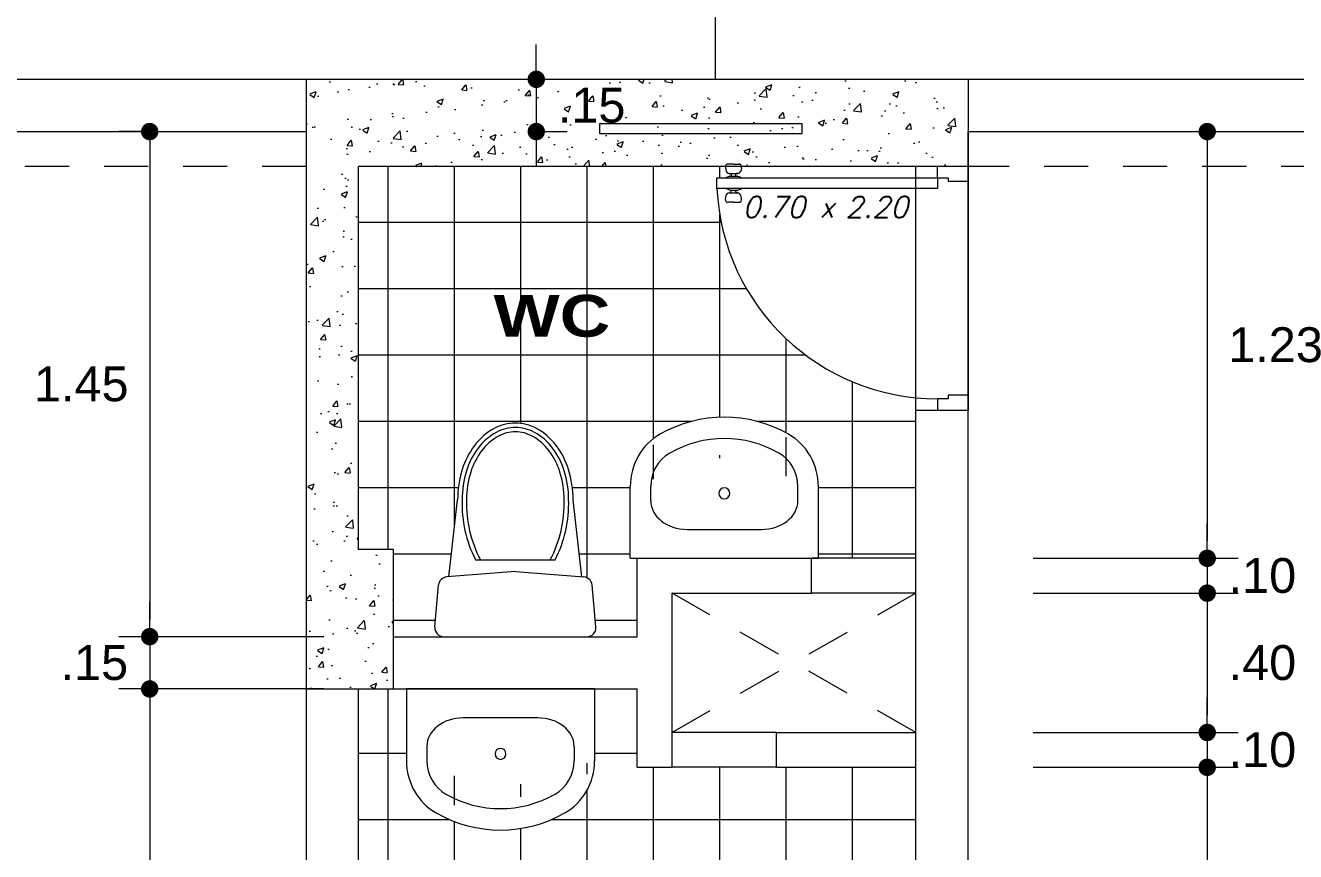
# Model space of a CAD drawing. Header units: millimetres. Extents: x 2178 to 2304, y 1220 to 1359.
# Drawn here: x 2216.471 to 2220.118, y 1239.282 to 1241.653 of the extents above; entities that cross this region are included whole.
import ezdxf
from ezdxf.enums import TextEntityAlignment as Align

# ---------------------------------------------------------------- set-up
doc = ezdxf.new("R2010")
doc.units = ezdxf.units.MM
doc.linetypes.add('CENTER', pattern=[50.800000000000004, 31.75, -6.35, 6.35, -6.35])
doc.linetypes.add('HIDDEN', pattern=[9.524999999999999, 6.35, -3.175])
doc.layers.get('0').update_dxf_attribs({"lineweight": 0})
for name, color, linetype, lineweight in [('carpinteria', 12, 'Continuous', 5), ('Ejes22', 50, 'CENTER', 9), ('linha vista piso', 30, 'Continuous', 5), ('Mobiliario', 52, 'Continuous', 5), ('PLUMA 1', 46, 'Continuous', 13), ('PLUMA 7', 10, 'Continuous', 0), ('PLUMA4', 160, 'Continuous', 40), ('PROY', 13, 'HIDDEN', 13), ('TEXTO', 5, 'Continuous', 18), ('TEXTOS', 42, 'Continuous', 13)]:
    doc.layers.add(name, color=color, linetype=linetype, lineweight=lineweight)
doc.layers.add('pisos....', color=7, linetype='Continuous', lineweight=5, true_color=0x7c7f7e)
doc.styles.add('ARIAL', font='arial.ttf')
doc.styles.add('ARIAL-N', font='arialbd.ttf')
doc.styles.add('SIMPLEX', font='simplex.shx', dxfattribs={"width": 1.2, "oblique": 15})
doc.dimstyles.new('RPM 50', dxfattribs={"dimtxt": 0.1, "dimasz": 0.05, "dimexe": 0.08849999999999973, "dimexo": 0.1535, "dimgap": 0.07099999999999997, "dimtad": 2, "dimtih": 1, "dimtoh": 1, "dimzin": 4, "dimdsep": 46, "dimtxsty": 'ARIAL', "dimblk": 'DOT', "dimcen": 0.4, "dimdle": 0.25, "dimclrd": 8, "dimclre": 8, "dimclrt": 9, "dimadec": 0, "dimazin": 0, "dimtfac": 1, "dimtix": 1, "dimtmove": 0, "dimatfit": 3, "dimldrblk": 'DOT', "dimfxl": 0.5, "dimfxlon": 1, "dimlwd": 0, "dimlwe": 0, "dimarcsym": 0})
pattern_1 = [(0, (1020.219781144359, -525.2275111259783), (0, 0.1905), []), (90, (1020.219781144359, -525.2275111259783), (-0.1905, 1.166437552015814e-17), [])]

# ---------------------------------------------------------------- blocks, each defined once
blk = doc.blocks.new('LAVATORIO')
at = {"layer": 'PLUMA 1', "linetype": 'Continuous', "lineweight": 20}
for p, q in [((-0.2999934783219942, 0.2071363636785648), (-0.2999934783219942, -0.02195454545901754)), ((-0.2999934783219942, 0.2071363636785648), (0.2999934783219942, 0.2071363636785648)), ((0.2999934783219942, 0.2071363636785648), (0.2999934783219942, -0.02195454545901754)), ((-0.1188260869807323, 0.1148181818415779), (0.1188260869807323, 0.1148181818415779)), ((-0.234782608743501, 0.02386363636850319), (-0.234782608743501, -0.02195454545901754)), ((0.234782608743501, 0.02386363636850319), (0.234782608743501, -0.02195454545901754))]:
    blk.add_line(p, q, dxfattribs=at)
blk.add_circle((0, 0), 0.01750000000356522, dxfattribs=at)
at = {"layer": 'PLUMA 1', "linetype": 'Continuous', "lineweight": 20, "extrusion": (0, 0, -1)}
for centre, major_axis, ratio, start_param, end_param in [((-0.1188260869807323, 0.02386363636850319), (0.1159565217627687, 2.11200665065676e-14), 0.7846746081733931, 3.141592653590338, 4.712388980384833), ((0.1188260869807323, 0.02386363636850319), (-0.1159565217627687, 9.952126509930016e-14), 0.7846746081733929, 1.570796326794223, 3.1415926535887), ((-0.1188521754517069, -0.02195454545901754), (2.795176774598603e-13, 0.1893818215381344), 0.9565217391304283, 3.638567482427635, 4.712388980383277), ((-0.1188521754517069, -0.02195454545901754), (-1.25662522260505e-12, 0.1212000033427651), 0.9565217391302343, 3.638567482442401, 4.712388980394607), ((0.1188521754517069, -0.02195454545901754), (1.256475748923904e-12, 0.1212000033427651), 0.9565217391302343, 1.57079632678498, 2.644617824737187), ((0.1188521754517069, -0.02195454545901754), (-2.791350386132135e-13, 0.1893818215381344), 0.9565217391304283, 1.570796326796306, 2.64461782475195), ((0, 0.2071363636785648), (-2.207522384136759e-16, 0.3818181859691521), 0.9565217391303741, 2.64461781258921, 3.638567494590378), ((0, 0.2071363636785648), (1.873049312265182e-16, 0.4500000041648561), 0.9565217391303545, 2.644617814432515, 3.638567492747071)]:
    blk.add_ellipse(centre, major_axis=major_axis, ratio=ratio, start_param=start_param, end_param=end_param, dxfattribs=at)
blk = doc.blocks.new('A$C17BD6781')
at = {"layer": 'Mobiliario', "linetype": 'Continuous'}
for p, q in [((0.0470258381902795, 0.2024778968581415), (0.07702583819028064, 0.4624778968581325)), ((0.4970258381902681, 0.2024778968581415), (0.467025838190267, 0.4624778968581325)), ((0.1371245447934086, 0.2600000207519599), (0.406927131587139, 0.2600000207519599)), ((0.2720258381902738, 0.2200000207519395), (0.04046188830088226, 0.2019667219995256)), ((0.2720258381902738, 0.2200000207519395), (0.5035897880796654, 0.2019667219995256)), ((2.658856601556181e-08, 0.03271609313324575), (0.01291432294007677, 0.1747733529997788)), ((0.5440516497919816, 0.03271609313324575), (0.5311373534404709, 0.1747733529997788)), ((0.0298768227825974, 2.075196903206233e-08), (0.5141748535979502, 2.075196903206233e-08))]:
    blk.add_line(p, q, dxfattribs=at)
for points in [[(0.467025838190267, 0.4624778968581325, 0.07568148098942781), (0.4514763274974598, 0.564619449634364, 0.08594715031423093), (0.409911660521658, 0.6457161817953931, 0.1060218382171382), (0.3436150782673906, 0.7032144903049868, 0.1264657149685374), (0.2720258381902738, 0.7216159645624032, 0.1264657149685252), (0.2004365981131571, 0.7032144903049868, 0.1060218382171112), (0.1341400158588897, 0.6457161817953931, 0.08594715031425326), (0.09257534888308783, 0.564619449634364, 0.07568148098944026), (0.07702583819028064, 0.4624778968581325, 0.07568148098943636)], [(0.4520258381902806, 0.4624778968581325, 0.0756814809893859), (0.4371558434836231, 0.5601558482174767, 0.08594715031428633), (0.3979260275471859, 0.6366970575473658, 0.1060218382171535), (0.3363817185640983, 0.6900737708649274, 0.1264657149685132), (0.2720258381902738, 0.7066159645624168, 0.1264657149686313), (0.2076699578163925, 0.6900737708648705, 0.1060218382170392), (0.1461256488333618, 0.6366970575473658, 0.08594715031415015), (0.1068958328969813, 0.5601558482175903, 0.07568148098951734), (0.092025838190267, 0.4624778968581325, 0.07568148098951734)], [(0.4370258381902659, 0.4624778968581325, 0.07568148098938046), (0.422835359469758, 0.5556922468005894, 0.08594715031429338), (0.3859403945727138, 0.6276779332993385, 0.1060218382171472), (0.3291483588608344, 0.6769330514248111, 0.1264657149685263), (0.2720258381902738, 0.6916159645624305, 0.1264657149686292), (0.2149033175196564, 0.6769330514248111, 0.1060218382170225), (0.1581112818078338, 0.6276779332993385, 0.08594715031417827), (0.1212163169108464, 0.5556922468007031, 0.07568148098950629), (0.1070258381902818, 0.4624778968581325, 0.07568148098950629)]]:
    blk.add_lwpolyline(points, format="xyb", dxfattribs=at)
for centre, radius, start, end in [((0.5137349313203856, 0.4501454030077241), 0.4218893808016409, 178.3249151335759, 206.7885795011672), ((0.5137349313203856, 0.4501454030077241), 0.4068893808016409, 178.3249151335759, 207.8601275501853), ((0.03031674506016202, 0.4501454030077241), 0.4068893808016409, 332.1398724498131, 1.675084866424104), ((0.03031674506016202, 0.4501454030077241), 0.4218893808016409, 333.2114204988328, 1.675084866424104), ((0.04279111913410816, 0.1720572806184748), 0.03, 94.45298473469602, 174.8055710922652), ((0.5012605572464395, 0.1720572806184748), 0.03, 5.194428907734862, 85.54701526530398), ((0.0298768227825974, 0.03000002075194175), 0.03, 174.8055710922652, 270), ((0.5141748535979502, 0.03000002075194175), 0.03, 270, 5.194428907734862)]:
    blk.add_arc(centre, radius, start, end, dxfattribs=at)
blk = doc.blocks.new('puerta de 0.80')
for p, q in [((0, 0.7578726278069325), (0, 0.8078726278070008)), ((0, 0.05787262780700075), (0, 0.8078726278070008)), ((0.1000000000000227, 0.770372627806978), (0.1000000000000227, 0.8078726278070008)), ((0, 0.7578726278069325), (0.06500000000005457, 0.7578726278069325)), ((0.06500000000005457, 0.7578726278069325), (0.06500000000005457, 0.770372627806978)), ((0.06500000000005457, 0.770372627806978), (0.1000000000000227, 0.770372627806978)), ((0.7699992280930701, 0.1257452267906274), (0.753031481821381, 0.1257452267906274)), ((0.7699992280930701, 0.1257452267906274), (0.7869669743646455, 0.1257452267906274)), ((0.743372223558481, 0.1131570363396577), (0.7462233707656196, 0.1025164101029077)), ((0.7820575276252839, 0.09510460055400927), (0.7558826290285197, 0.09510460055400927)), ((0.7558826290285197, 0.09510460055400927), (0.7579409285608563, 0.09510460055400927)), ((0.7820575276252839, 0.08545825626470105), (0.7558826290285197, 0.08545825626470105)), ((0.762940928560738, 0.09010460055401381), (0.762940928560738, 0.08545825626470105)), ((0.7770575276252885, 0.09010460055401381), (0.7770575276252885, 0.08545825626470105)), ((0.7841158271576205, 0.09510460055400927), (0.7820575276252839, 0.09510460055400927)), ((0.7966262326275455, 0.1131570363396577), (0.7937750854204069, 0.1025164101029077)), ((0, 0.007872627806932542), (0, 0.05787262780700075)), ((0, 0.05787262780700075), (0.06500000000005457, 0.05787262780700075)), ((0.06500000000005457, 0.04537262780695528), (0.06500000000005457, 0.05787262780700075)), ((0.1000000000000227, 0.04537262780695528), (0.06500000000005457, 0.04537262780695528)), ((0.1000000000000227, 0.08037262780703713), (0.8250000000000455, 0.08037262780703713)), ((0.1000000000000227, 0.04537262780695528), (0.1000000000000227, 0.08037262780703713)), ((0.8250000000000455, 0.04537262780695528), (0.1000000000000227, 0.04537262780695528)), ((0.1000000000000227, 0.04537262780695528), (0.1000000000000227, 0.007872627806932542)), ((0.8250000000000455, 0.04537262780695528), (0.7720000000000482, 0.04537262780695528)), ((0.8250000000000455, 0.08037262780703713), (0.8250000000000455, 0.04537262780695528)), ((0.743372223558481, 0.01258821927433473), (0.7462233707656196, 0.02322884551108473)), ((0.7699992280930701, 2.882325134123676e-08), (0.753031481821381, 2.882325134123676e-08)), ((0.7820575276252839, 0.04028699934929136), (0.7558826290285197, 0.04028699934929136)), ((0.7820575276252839, 0.03064065505998315), (0.7558826290285197, 0.03064065505998315)), ((0.7558826290285197, 0.03064065505998315), (0.7579409285608563, 0.03064065505998315)), ((0.762940928560738, 0.0356406550599786), (0.762940928560738, 0.04028699934929136)), ((0.7699992280930701, 2.882325134123676e-08), (0.7869669743646455, 2.882325134123676e-08)), ((0.7770575276252885, 0.0356406550599786), (0.7770575276252885, 0.04028699934929136)), ((0.7841158271576205, 0.03064065505998315), (0.7820575276252839, 0.03064065505998315)), ((0.7966262326275455, 0.01258821927433473), (0.7937750854204069, 0.02322884551108473))]:
    blk.add_line(p, q)
at = {"linetype": 'Continuous', "lineweight": 0}
for p, q in [((0.7558826290285197, 0.08545825626470105), (0.7419099796773025, 0.08037262780692345)), ((0.7820575276252839, 0.08545825626470105), (0.796030176976501, 0.08037262780692345)), ((0.7558826290285197, 0.04028699934929136), (0.7419099796773025, 0.04537262780695528)), ((0.7820575276252839, 0.04028699934929136), (0.796030176976501, 0.04537262780695528))]:
    blk.add_line(p, q, dxfattribs=at)
for centre, radius, start, end in [((0.1000000000000227, 0.04537262780695528), 0.725, 2.767078666097358, 90), ((0.753031481821381, 0.1157452267906365), 0.01, 90, 195.0000000000087), ((0.7869669743646455, 0.1157452267906365), 0.01, 344.9999999999912, 90), ((0.7558826290285197, 0.1051046005540002), 0.01, 195.0000000001698, 270), ((0.7579409285607426, 0.09010460055401381), 0.005, 0, 90), ((0.7820575276252839, 0.09010460055401381), 0.005, 90, 180), ((0.7841158271575068, 0.1051046005540002), 0.01, 270, 344.9999999998302), ((0.753031481821381, 0.01000002882324225), 0.01, 164.9999999999913, 270), ((0.7558826290285197, 0.02064065505999224), 0.01, 90, 164.9999999998302), ((0.7579409285607426, 0.0356406550599786), 0.005, 270, 0), ((0.7820575276252839, 0.0356406550599786), 0.005, 180, 270), ((0.7841158271575068, 0.02064065505999224), 0.01, 15.00000000016984, 90), ((0.7869669743646455, 0.01000002882324225), 0.01, 270, 15.00000000000872)]:
    blk.add_arc(centre, radius, start, end)
blk = doc.blocks.new('P')
at = {"style": 'SIMPLEX', "oblique": 15}
blk.add_text('x', height=0.06, dxfattribs=at).set_placement((-0.01697368369676155, 0.0255492955629677))
blk.add_attdef('L', text='', height=0.06, dxfattribs=at).set_placement((-0.057659880294743, 0.02554929556297481), align=Align.RIGHT)
blk.add_attdef('H', (0.05806964743619147, 0.02554929556297481), '', height=0.06, dxfattribs=at)
blk = doc.blocks.new('_DOT')
at = {"color": 0, "linetype": 'ByBlock'}
blk.add_line((-0.5, 0), (-1, 0), dxfattribs=at)
at = {"color": 0, "linetype": 'ByBlock', "const_width": 0.5}
blk.add_lwpolyline([(-0.25, 0, 1), (0.25, 0, 1)], format="xyb", close=True, dxfattribs=at)
blk = doc.blocks.new('*D1383')
at = {"color": 8, "lineweight": 0, "transparency": 16777216}
for p, q in [((2213.501965838747, 1246.648674000262), (2213.501965838747, 1247.237174000262)), ((2217.277998678863, 1246.648674000262), (2217.277998678863, 1247.237174000262)), ((2213.551965838747, 1247.148674000262), (2217.227998678863, 1247.148674000262))]:
    blk.add_line(p, q, dxfattribs=at)
at = {"layer": 'Defpoints', "color": 0, "transparency": 16777216}
for p in [(2217.277998678863, 1247.148674000262), (2213.501965838747, 1245.698674000262), (2217.277998678863, 1241.498674000262)]:
    blk.add_point(p, dxfattribs=at)
at = {"color": 8, "lineweight": 0, "transparency": 16777216, "xscale": 0.05, "yscale": 0.05, "zscale": 0.05, "rotation": 180}
blk.add_blockref('_DOT', (2213.501965838747, 1247.148674000262), dxfattribs=at)
at = {"color": 8, "lineweight": 0, "transparency": 16777216, "xscale": 0.05, "yscale": 0.05, "zscale": 0.05}
blk.add_blockref('_DOT', (2217.277998678863, 1247.148674000262), dxfattribs=at)
at = {"color": 9, "transparency": 16777216, "insert": (2215.389982258805, 1247.270765405446), "char_height": 0.1, "attachment_point": 5, "style": 'ARIAL'}
blk.add_mtext('3.78', dxfattribs=at)
blk = doc.blocks.new('*D1384')
at = {"color": 8, "lineweight": 0, "transparency": 16777216}
for p, q in [((2217.277998678863, 1246.648674000262), (2217.277998678863, 1247.237174000262)), ((2217.427998678863, 1246.648674000262), (2217.427998678863, 1247.237174000262)), ((2217.227998678863, 1247.148674000262), (2217.177998678863, 1247.148674000262)), ((2217.277998678863, 1247.148674000262), (2217.427998678863, 1247.148674000262)), ((2217.477998678863, 1247.148674000262), (2217.527998678863, 1247.148674000262))]:
    blk.add_line(p, q, dxfattribs=at)
at = {"layer": 'Defpoints', "color": 0, "transparency": 16777216}
for p in [(2217.427998678863, 1247.148674000262), (2217.277998678863, 1241.498674000262), (2217.427998678863, 1241.248674000261)]:
    blk.add_point(p, dxfattribs=at)
at = {"color": 8, "lineweight": 0, "transparency": 16777216, "xscale": 0.05, "yscale": 0.05, "zscale": 0.05}
blk.add_blockref('_DOT', (2217.277998678863, 1247.148674000262), dxfattribs=at)
at = {"color": 8, "lineweight": 0, "transparency": 16777216, "xscale": 0.05, "yscale": 0.05, "zscale": 0.05, "rotation": 180}
blk.add_blockref('_DOT', (2217.427998678863, 1247.148674000262), dxfattribs=at)
at = {"color": 9, "transparency": 16777216, "insert": (2217.352998678863, 1247.270731299034), "char_height": 0.1, "attachment_point": 5, "style": 'ARIAL'}
blk.add_mtext('.15', dxfattribs=at)
blk = doc.blocks.new('*D1385')
at = {"color": 8, "lineweight": 0, "transparency": 16777216}
for p, q in [((2217.427998678863, 1246.648674000262), (2217.427998678863, 1247.237174000262)), ((2218.227998678863, 1246.648674000262), (2218.227998678863, 1247.237174000262)), ((2217.477998678863, 1247.148674000262), (2218.177998678863, 1247.148674000262))]:
    blk.add_line(p, q, dxfattribs=at)
at = {"layer": 'Defpoints', "color": 0, "transparency": 16777216}
for p in [(2218.227998678863, 1247.148674000262), (2217.427998678863, 1241.248674000261), (2218.227998678863, 1239.748674000262)]:
    blk.add_point(p, dxfattribs=at)
at = {"color": 8, "lineweight": 0, "transparency": 16777216, "xscale": 0.05, "yscale": 0.05, "zscale": 0.05, "rotation": 180}
blk.add_blockref('_DOT', (2217.427998678863, 1247.148674000262), dxfattribs=at)
at = {"color": 8, "lineweight": 0, "transparency": 16777216, "xscale": 0.05, "yscale": 0.05, "zscale": 0.05}
blk.add_blockref('_DOT', (2218.227998678863, 1247.148674000262), dxfattribs=at)
at = {"color": 9, "transparency": 16777216, "insert": (2217.827998678863, 1247.270731299034), "char_height": 0.1, "attachment_point": 5, "style": 'ARIAL'}
blk.add_mtext('.80', dxfattribs=at)
blk = doc.blocks.new('*D1386')
at = {"color": 8, "lineweight": 0, "transparency": 16777216}
for p, q in [((2218.227998678863, 1246.648674000262), (2218.227998678863, 1247.237174000262)), ((2218.627998678863, 1246.648674000262), (2218.627998678863, 1247.237174000262)), ((2218.277998678863, 1247.148674000262), (2218.577998678863, 1247.148674000262))]:
    blk.add_line(p, q, dxfattribs=at)
at = {"layer": 'Defpoints', "color": 0, "transparency": 16777216}
for p in [(2218.627998678863, 1247.148674000262), (2218.227998678863, 1239.748674000262), (2218.627998678863, 1239.623674000262)]:
    blk.add_point(p, dxfattribs=at)
at = {"color": 8, "lineweight": 0, "transparency": 16777216, "xscale": 0.05, "yscale": 0.05, "zscale": 0.05, "rotation": 180}
blk.add_blockref('_DOT', (2218.227998678863, 1247.148674000262), dxfattribs=at)
at = {"color": 8, "lineweight": 0, "transparency": 16777216, "xscale": 0.05, "yscale": 0.05, "zscale": 0.05}
blk.add_blockref('_DOT', (2218.627998678863, 1247.148674000262), dxfattribs=at)
at = {"color": 9, "transparency": 16777216, "insert": (2218.427998678863, 1247.270731299034), "char_height": 0.1, "attachment_point": 5, "style": 'ARIAL'}
blk.add_mtext('.40', dxfattribs=at)
blk = doc.blocks.new('*D1387')
at = {"color": 8, "lineweight": 0, "transparency": 16777216}
for p, q in [((2218.627998678863, 1246.648674000262), (2218.627998678863, 1247.237174000262)), ((2219.027998678863, 1246.648674000262), (2219.027998678863, 1247.237174000262)), ((2218.677998678863, 1247.148674000262), (2218.977998678863, 1247.148674000262))]:
    blk.add_line(p, q, dxfattribs=at)
at = {"layer": 'Defpoints', "color": 0, "transparency": 16777216}
for p in [(2219.027998678863, 1247.148674000262), (2218.627998678863, 1239.623674000262), (2219.027998678863, 1239.623674000262)]:
    blk.add_point(p, dxfattribs=at)
at = {"color": 8, "lineweight": 0, "transparency": 16777216, "xscale": 0.05, "yscale": 0.05, "zscale": 0.05, "rotation": 180}
blk.add_blockref('_DOT', (2218.627998678863, 1247.148674000262), dxfattribs=at)
at = {"color": 8, "lineweight": 0, "transparency": 16777216, "xscale": 0.05, "yscale": 0.05, "zscale": 0.05}
blk.add_blockref('_DOT', (2219.027998678863, 1247.148674000262), dxfattribs=at)
at = {"color": 9, "transparency": 16777216, "insert": (2218.827998678863, 1247.270731299034), "char_height": 0.1, "attachment_point": 5, "style": 'ARIAL'}
blk.add_mtext('.40', dxfattribs=at)
blk = doc.blocks.new('*D1388')
at = {"color": 8, "lineweight": 0, "transparency": 16777216}
for p, q in [((2219.027998678863, 1246.648674000262), (2219.027998678863, 1247.237174000262)), ((2219.177998678863, 1246.648674000262), (2219.177998678863, 1247.237174000262)), ((2218.977998678863, 1247.148674000262), (2218.927998678863, 1247.148674000262)), ((2219.027998678863, 1247.148674000262), (2219.177998678863, 1247.148674000262)), ((2219.227998678863, 1247.148674000262), (2219.277998678863, 1247.148674000262))]:
    blk.add_line(p, q, dxfattribs=at)
at = {"layer": 'Defpoints', "color": 0, "transparency": 16777216}
for p in [(2219.177998678863, 1247.148674000262), (2219.177998678863, 1240.548674000262), (2219.027998678863, 1239.623674000262)]:
    blk.add_point(p, dxfattribs=at)
at = {"color": 8, "lineweight": 0, "transparency": 16777216, "xscale": 0.05, "yscale": 0.05, "zscale": 0.05}
blk.add_blockref('_DOT', (2219.027998678863, 1247.148674000262), dxfattribs=at)
at = {"color": 8, "lineweight": 0, "transparency": 16777216, "xscale": 0.05, "yscale": 0.05, "zscale": 0.05, "rotation": 180}
blk.add_blockref('_DOT', (2219.177998678863, 1247.148674000262), dxfattribs=at)
at = {"color": 9, "transparency": 16777216, "insert": (2219.102998678863, 1247.270731299034), "char_height": 0.1, "attachment_point": 5, "style": 'ARIAL'}
blk.add_mtext('.15', dxfattribs=at)
blk = doc.blocks.new('*D1389')
at = {"color": 8, "lineweight": 0, "transparency": 16777216}
for p, q in [((2219.177998678863, 1246.648674000262), (2219.177998678863, 1247.237174000262)), ((2222.927998678863, 1246.648674000262), (2222.927998678863, 1247.237174000262)), ((2219.227998678863, 1247.148674000262), (2222.877998678863, 1247.148674000262))]:
    blk.add_line(p, q, dxfattribs=at)
at = {"layer": 'Defpoints', "color": 0, "transparency": 16777216}
for p in [(2222.927998678863, 1247.148674000262), (2222.927998678863, 1241.498674000262), (2219.177998678863, 1240.548674000262)]:
    blk.add_point(p, dxfattribs=at)
at = {"color": 8, "lineweight": 0, "transparency": 16777216, "xscale": 0.05, "yscale": 0.05, "zscale": 0.05, "rotation": 180}
blk.add_blockref('_DOT', (2219.177998678863, 1247.148674000262), dxfattribs=at)
at = {"color": 8, "lineweight": 0, "transparency": 16777216, "xscale": 0.05, "yscale": 0.05, "zscale": 0.05}
blk.add_blockref('_DOT', (2222.927998678863, 1247.148674000262), dxfattribs=at)
at = {"color": 9, "transparency": 16777216, "insert": (2221.052998678863, 1247.270765405446), "char_height": 0.1, "attachment_point": 5, "style": 'ARIAL'}
blk.add_mtext('3.75', dxfattribs=at)
blk = doc.blocks.new('*D1526')
at = {"color": 8, "lineweight": 0, "transparency": 16777216}
for p, q in [((2217.938091786991, 1241.548674000262), (2217.938091786991, 1241.598674000262)), ((2217.938091786991, 1241.498674000262), (2218.026591786991, 1241.498674000262)), ((2217.938091786991, 1241.498674000262), (2217.938091786991, 1241.348674000262)), ((2217.938091786991, 1241.348674000262), (2218.026591786991, 1241.348674000262)), ((2217.938091786991, 1241.298674000262), (2217.938091786991, 1241.248674000262))]:
    blk.add_line(p, q, dxfattribs=at)
at = {"layer": 'Defpoints', "color": 0, "transparency": 16777216}
for p in [(2217.855160284668, 1241.498674000262), (2217.855160284668, 1241.348674000262), (2217.938091786991, 1241.348674000262)]:
    blk.add_point(p, dxfattribs=at)
at = {"color": 8, "lineweight": 0, "transparency": 16777216, "xscale": 0.05, "yscale": 0.05, "zscale": 0.05}
for p, rotation in [((2217.938091786991, 1241.498674000262), 270), ((2217.938091786991, 1241.348674000262), 90)]:
    blk.add_blockref('_DOT', p, dxfattribs=dict(at, rotation=rotation))
at = {"color": 9, "transparency": 16777216, "insert": (2218.097052223553, 1241.423674000261), "char_height": 0.1, "attachment_point": 5, "style": 'ARIAL'}
blk.add_mtext('.15', dxfattribs=at)
blk = doc.blocks.new('*D1527')
at = {"color": 8, "lineweight": 0, "transparency": 16777216}
for p, q in [((2219.864598612121, 1241.348674000262), (2219.953098612121, 1241.348674000262)), ((2219.864598612121, 1241.298674000262), (2219.864598612121, 1240.173674000262)), ((2219.364598612121, 1240.123674000262), (2219.953098612121, 1240.123674000262))]:
    blk.add_line(p, q, dxfattribs=at)
at = {"layer": 'Defpoints', "color": 0, "transparency": 16777216}
for p in [(2219.781667109798, 1241.348674000262), (2219.027998678864, 1240.123674000262), (2219.864598612121, 1240.123674000262)]:
    blk.add_point(p, dxfattribs=at)
at = {"color": 8, "lineweight": 0, "transparency": 16777216, "xscale": 0.05, "yscale": 0.05, "zscale": 0.05}
for p, rotation in [((2219.864598612121, 1241.348674000262), 90), ((2219.864598612121, 1240.123674000262), 270)]:
    blk.add_blockref('_DOT', p, dxfattribs=dict(at, rotation=rotation))
at = {"color": 9, "transparency": 16777216, "insert": (2220.060769144181, 1240.736174000261), "char_height": 0.1, "attachment_point": 5, "style": 'ARIAL'}
blk.add_mtext('1.23', dxfattribs=at)
blk = doc.blocks.new('*D1528')
at = {"color": 8, "lineweight": 0, "transparency": 16777216}
for p, q in [((2219.864598612121, 1240.173674000262), (2219.864598612121, 1240.223674000262)), ((2219.364598612121, 1240.123674000262), (2219.953098612121, 1240.123674000262)), ((2219.864598612121, 1240.123674000262), (2219.864598612121, 1240.023674000262)), ((2219.364598612121, 1240.023674000262), (2219.953098612121, 1240.023674000262)), ((2219.864598612121, 1239.973674000262), (2219.864598612121, 1239.923674000263))]:
    blk.add_line(p, q, dxfattribs=at)
at = {"layer": 'Defpoints', "color": 0, "transparency": 16777216}
for p in [(2219.027998678864, 1240.123674000262), (2219.027998678864, 1240.023674000262), (2219.864598612121, 1240.023674000262)]:
    blk.add_point(p, dxfattribs=at)
at = {"color": 8, "lineweight": 0, "transparency": 16777216, "xscale": 0.05, "yscale": 0.05, "zscale": 0.05}
for p, rotation in [((2219.864598612121, 1240.123674000262), 270), ((2219.864598612121, 1240.023674000262), 90)]:
    blk.add_blockref('_DOT', p, dxfattribs=dict(at, rotation=rotation))
at = {"color": 9, "transparency": 16777216, "insert": (2220.023013346091, 1240.073674000261), "char_height": 0.1, "attachment_point": 5, "style": 'ARIAL'}
blk.add_mtext('.10', dxfattribs=at)
blk = doc.blocks.new('*D1529')
at = {"color": 8, "lineweight": 0, "transparency": 16777216}
for p, q in [((2219.364598612121, 1240.023674000262), (2219.953098612121, 1240.023674000262)), ((2219.864598612121, 1239.973674000262), (2219.864598612121, 1239.673674000262)), ((2219.364598612121, 1239.623674000262), (2219.953098612121, 1239.623674000262))]:
    blk.add_line(p, q, dxfattribs=at)
at = {"layer": 'Defpoints', "color": 0, "transparency": 16777216}
for p in [(2219.027998678864, 1240.023674000262), (2219.027998678864, 1239.623674000262), (2219.864598612121, 1239.623674000262)]:
    blk.add_point(p, dxfattribs=at)
at = {"color": 8, "lineweight": 0, "transparency": 16777216, "xscale": 0.05, "yscale": 0.05, "zscale": 0.05}
for p, rotation in [((2219.864598612121, 1240.023674000262), 90), ((2219.864598612121, 1239.623674000262), 270)]:
    blk.add_blockref('_DOT', p, dxfattribs=dict(at, rotation=rotation))
at = {"color": 9, "transparency": 16777216, "insert": (2220.023013346091, 1239.823674000261), "char_height": 0.1, "attachment_point": 5, "style": 'ARIAL'}
blk.add_mtext('.40', dxfattribs=at)
blk = doc.blocks.new('*D1530')
at = {"color": 8, "lineweight": 0, "transparency": 16777216}
for p, q in [((2219.864598612121, 1239.673674000262), (2219.864598612121, 1239.723674000262)), ((2219.364598612121, 1239.623674000262), (2219.953098612121, 1239.623674000262)), ((2219.864598612121, 1239.623674000262), (2219.864598612121, 1239.523674000262)), ((2219.364598612121, 1239.523674000262), (2219.953098612121, 1239.523674000262)), ((2219.864598612121, 1239.473674000262), (2219.864598612121, 1239.423674000263))]:
    blk.add_line(p, q, dxfattribs=at)
at = {"layer": 'Defpoints', "color": 0, "transparency": 16777216}
for p in [(2219.027998678864, 1239.623674000262), (2219.027998678864, 1239.523674000262), (2219.864598612121, 1239.523674000262)]:
    blk.add_point(p, dxfattribs=at)
at = {"color": 8, "lineweight": 0, "transparency": 16777216, "xscale": 0.05, "yscale": 0.05, "zscale": 0.05}
for p, rotation in [((2219.864598612121, 1239.623674000262), 270), ((2219.864598612121, 1239.523674000262), 90)]:
    blk.add_blockref('_DOT', p, dxfattribs=dict(at, rotation=rotation))
at = {"color": 9, "transparency": 16777216, "insert": (2220.023013346091, 1239.573674000261), "char_height": 0.1, "attachment_point": 5, "style": 'ARIAL'}
blk.add_mtext('.10', dxfattribs=at)
blk = doc.blocks.new('*D1531')
at = {"color": 8, "lineweight": 0, "transparency": 16777216}
for p, q in [((2219.364598612121, 1239.523674000262), (2219.953098612121, 1239.523674000262)), ((2219.864598612121, 1239.473674000262), (2219.864598612121, 1238.548674000263)), ((2220.024498678864, 1238.498674000263), (2219.776098612121, 1238.498674000263))]:
    blk.add_line(p, q, dxfattribs=at)
at = {"layer": 'Defpoints', "color": 0, "transparency": 16777216}
for p in [(2219.027998678864, 1239.523674000262), (2219.864598612121, 1238.498674000263), (2220.177998678864, 1238.498674000263)]:
    blk.add_point(p, dxfattribs=at)
at = {"color": 8, "lineweight": 0, "transparency": 16777216, "xscale": 0.05, "yscale": 0.05, "zscale": 0.05}
for p, rotation in [((2219.864598612121, 1239.523674000262), 90), ((2219.864598612121, 1238.498674000263), 270)]:
    blk.add_blockref('_DOT', p, dxfattribs=dict(at, rotation=rotation))
at = {"color": 9, "transparency": 16777216, "insert": (2220.060769144181, 1239.011174000262), "char_height": 0.1, "attachment_point": 5, "style": 'ARIAL'}
blk.add_mtext('1.03', dxfattribs=at)
blk = doc.blocks.new('*D1533')
at = {"color": 8, "lineweight": 0, "transparency": 16777216}
for p, q in [((2216.828127743305, 1241.348674000262), (2216.739627743305, 1241.348674000262)), ((2216.828127743305, 1241.298674000262), (2216.828127743305, 1239.948674000262)), ((2217.328127743305, 1239.898674000262), (2216.739627743305, 1239.898674000262))]:
    blk.add_line(p, q, dxfattribs=at)
at = {"layer": 'Defpoints', "color": 0, "transparency": 16777216}
for p in [(2216.970728469848, 1241.348674000262), (2216.828127743305, 1239.898674000262), (2217.527998678864, 1239.898674000262)]:
    blk.add_point(p, dxfattribs=at)
at = {"color": 8, "lineweight": 0, "transparency": 16777216, "xscale": 0.05, "yscale": 0.05, "zscale": 0.05}
for p, rotation in [((2216.828127743305, 1241.348674000262), 90), ((2216.828127743305, 1239.898674000262), 270)]:
    blk.add_blockref('_DOT', p, dxfattribs=dict(at, rotation=rotation))
at = {"color": 9, "transparency": 16777216, "insert": (2216.631582040713, 1240.623674000261), "char_height": 0.1, "attachment_point": 5, "style": 'ARIAL'}
blk.add_mtext('1.45', dxfattribs=at)
blk = doc.blocks.new('*D1534')
at = {"color": 8, "lineweight": 0, "transparency": 16777216}
for p, q in [((2216.828127743305, 1239.948674000262), (2216.828127743305, 1239.998674000262)), ((2217.328127743305, 1239.898674000262), (2216.739627743305, 1239.898674000262)), ((2216.828127743305, 1239.898674000262), (2216.828127743305, 1239.748674000262)), ((2217.328127743305, 1239.748674000262), (2216.739627743305, 1239.748674000262)), ((2216.828127743305, 1239.698674000262), (2216.828127743305, 1239.648674000262))]:
    blk.add_line(p, q, dxfattribs=at)
at = {"layer": 'Defpoints', "color": 0, "transparency": 16777216}
for p in [(2217.527998678864, 1239.898674000262), (2216.828127743305, 1239.748674000262), (2217.527998678864, 1239.748674000262)]:
    blk.add_point(p, dxfattribs=at)
at = {"color": 8, "lineweight": 0, "transparency": 16777216, "xscale": 0.05, "yscale": 0.05, "zscale": 0.05}
for p, rotation in [((2216.828127743305, 1239.898674000262), 270), ((2216.828127743305, 1239.748674000262), 90)]:
    blk.add_blockref('_DOT', p, dxfattribs=dict(at, rotation=rotation))
at = {"color": 9, "transparency": 16777216, "insert": (2216.669167306743, 1239.823674000261), "char_height": 0.1, "attachment_point": 5, "style": 'ARIAL'}
blk.add_mtext('.15', dxfattribs=at)
blk = doc.blocks.new('*D1535')
at = {"color": 8, "lineweight": 0, "transparency": 16777216}
for p, q in [((2217.328127743305, 1239.748674000262), (2216.739627743305, 1239.748674000262)), ((2216.828127743305, 1239.698674000262), (2216.828127743305, 1238.448674000262)), ((2217.274498678864, 1238.398674000262), (2216.739627743305, 1238.398674000262))]:
    blk.add_line(p, q, dxfattribs=at)
at = {"layer": 'Defpoints', "color": 0, "transparency": 16777216}
for p in [(2217.527998678864, 1239.748674000262), (2216.828127743305, 1238.398674000262), (2217.427998678864, 1238.398674000262)]:
    blk.add_point(p, dxfattribs=at)
at = {"color": 8, "lineweight": 0, "transparency": 16777216, "xscale": 0.05, "yscale": 0.05, "zscale": 0.05}
for p, rotation in [((2216.828127743305, 1239.748674000262), 90), ((2216.828127743305, 1238.398674000262), 270)]:
    blk.add_blockref('_DOT', p, dxfattribs=dict(at, rotation=rotation))
at = {"color": 9, "transparency": 16777216, "insert": (2216.631582040713, 1239.073674000261), "char_height": 0.1, "attachment_point": 5, "style": 'ARIAL'}
blk.add_mtext('1.35', dxfattribs=at)

msp = doc.modelspace()

# ---------------------------------------------------------------- hatches: boundary and pattern name
h = msp.add_hatch()
h.set_pattern_fill('AR-CONC', color=256, scale=0.001)
h.set_pattern_definition([(49.99999999999999, (1020.219781144359, -525.2275111259783), (0.182184668996004, -0.01593908553890309), [0.01905, -0.20955]), (355, (1020.219781144359, -525.2275111259783), (-0.03524342142496934, 0.1910568452390352), [0.01524, -0.16764058417]), (100.4514447, (1020.234963151359, -525.2288393794784), (0.1469412470903533, 0.1751177519121951), [0.01619000879999999, -0.1780902445999999]), (46.18420000000001, (1020.219781144359, -525.1767111259783), (0.2710790408921299, -0.04204232793272715), [0.028575, -0.314325]), (96.63555760999992, (1020.242371044359, -525.1802146259784), (0.237404134051503, 0.2474261245977215), [0.02428502314, -0.26713560816]), (351.1841511700001, (1020.219781144359, -525.1767111259783), (0.237404134064977, 0.2474261245855326), [0.02285996707, -0.25145973192]), (21, (1020.245181144359, -525.1894111259783), (0.1516143912691325, -0.1022651981870876), [0.01905, -0.20955]), (326.0000000000001, (1020.245181144359, -525.1894111259783), (0.06180202834764707, 0.1841879661223193), [0.01524, -0.16764]), (71.45144499999999, (1020.257815676959, -525.1979332258782), (0.2134164192787162, 0.08192276888590524), [0.0161900088, -0.1780899376]), (37.50000000000001, (1020.219781144359, -525.2275111259783), (0.003088603250591816, 0.0845550388731531), [0, -0.165608, 0, -0.17018, 0, -0.168275]), (7.499999999999999, (1020.219781144359, -525.2275111259783), (0.06681966251030574, 0.1001805748181195), [0, -0.09702799999999999, 0, -0.161798, 0, -0.06413500000000001]), (327.5, (1020.163139144359, -525.2275111259783), (0.1355905951668714, -0.005728743992673458), [0, -0.0635, 0, -0.19812, 0, -0.26289]), (317.5, (1020.137739144359, -525.2275111259783), (0.148129181386018, 0.02542649103333302), [0, -0.08255, 0, -0.131572, 0, -0.18669])])
h.paths.add_polyline_path([(2217.527998678863, 1239.748674000262), (2217.527998678863, 1240.148674000262), (2217.427998678863, 1240.148674000262), (2217.427998678863, 1241.248674000261), (2219.177998678863, 1241.248674000262), (2219.177998678863, 1241.498674000262), (2217.277998678863, 1241.498674000262), (2217.277998678863, 1239.748674000262)])
at = {"layer": 'pisos....'}
h = msp.add_hatch(dxfattribs=at)
h.set_pattern_fill('NET', color=256, scale=0.06)
h.set_pattern_definition(pattern_1)
edge = h.paths.add_edge_path()
edge.add_line((2218.456863334205, 1241.185236500261), (2218.456123678863, 1241.185236500261))
edge.add_line((2218.456123678863, 1241.185236500261), (2218.456123678863, 1241.215861500262))
edge.add_line((2218.456123678863, 1241.215861500262), (2218.481472274008, 1241.215861500262))
edge.add_line((2218.481472274008, 1241.215861500262), (2218.498073342191, 1241.221903794937))
edge.add_line((2218.498073342191, 1241.221903794937), (2218.498073342191, 1241.224376976415))
edge.add_arc((2218.493700111921, 1241.224501403133), 0.00437499999998181, 358.370265780623, 458.0578173602636)
edge.add_arc((2218.4918973301, 1241.237501976415), 0.008750000000019478, 195.0000000010358, 277.8133290253296, ccw=False)
edge.add_line((2218.48344547912, 1241.23523730977), (2218.479845128753, 1241.248674000262))
edge.add_line((2218.479845128754, 1241.248674000262), (2217.427998678863, 1241.248674000261))
edge.add_line((2217.427998678863, 1241.248674000261), (2217.427998678863, 1240.148674000262))
edge.add_line((2217.427998678863, 1240.148674000262), (2217.527998678863, 1240.148674000262))
edge.add_line((2217.527998678863, 1240.148674000262), (2217.527998678863, 1239.898674000262))
edge.add_line((2217.527998678863, 1239.898674000262), (2217.672172015767, 1239.898674000262))
edge.add_arc((2217.672172015767, 1239.924174000262), 0.02549999999999673, 174.8055710924502, 270, ccw=False)
edge.add_line((2217.646776739001, 1239.926482661786), (2217.6577538909, 1240.047231332672))
edge.add_arc((2217.683149167665, 1240.044922671148), 0.02550000000009441, 94.45298473487009, 174.8055710924502, ccw=False)
edge.add_line((2217.681169321457, 1240.070345696322), (2217.686748678863, 1240.070780194952))
edge.add_line((2217.686748678863, 1240.070780194952), (2217.712248678863, 1240.291780194952))
edge.add_arc((2218.004009675483, 1240.291780194952), 0.291760996619687, 162.6880842841479, 180, ccw=False)
edge.add_arc((2217.942157199829, 1240.311059207987), 0.2269735820387948, 143.0387361214156, 162.6880842841864, ccw=False)
edge.add_arc((2217.902920453875, 1240.340584647953), 0.1778688588614339, 118.83075468146899, 143.0387361213606, ccw=False)
edge.add_arc((2217.877998678863, 1240.385859605485), 0.1261879470156083, 90.00000000010323, 118.83075468145199, ccw=False)
edge.add_arc((2217.877998678863, 1240.385859605485), 0.1261879470160389, 61.16924531795547, 89.99999999989672, ccw=False)
edge.add_arc((2217.853076903852, 1240.340584647954), 0.1778688588609801, 36.96126387970901, 61.169245317998275, ccw=False)
edge.add_arc((2217.813840157897, 1240.311059207986), 0.2269735820391569, 17.311915715306895, 36.96126387969781, ccw=False)
edge.add_arc((2217.751987682243, 1240.291780194952), 0.2917609966197344, 0, 17.311915715316673, ccw=False)
edge.add_line((2218.043748678863, 1240.291780194952), (2218.069248678863, 1240.070780194952))
edge.add_line((2218.069248678863, 1240.070780194952), (2218.074828036269, 1240.070345696322))
edge.add_arc((2218.072848190061, 1240.044922671148), 0.0255000000000944, 5.1944289075498205, 85.54701526512991, ccw=False)
edge.add_line((2218.098243466826, 1240.047231332672), (2218.109220618725, 1239.926482661786))
edge.add_arc((2218.08382534196, 1239.924174000262), 0.02549999999999673, -90, 5.1944289075498205, ccw=False)
edge.add_line((2218.08382534196, 1239.898674000262), (2218.227998678864, 1239.898674000262))
edge.add_line((2218.227998678863, 1239.898674000262), (2218.227998678863, 1240.123674000262))
edge.add_line((2218.227998678863, 1240.123674000262), (2218.208004548374, 1240.123674000262))
edge.add_line((2218.208004548374, 1240.123674000262), (2218.208004548374, 1240.329970080916))
edge.add_ellipse((2218.371031720957, 1240.329855818486), major_axis=(-2.502032902658902e-13, 0.1704436393843569), ratio=0.9565217391305934, start_angle=28.47456021661742, end_angle=89.99999999991951, ccw=False)
edge.add_ellipse((2218.477998678863, 1240.123674000262), major_axis=(2.081165902565789e-16, 0.4050000037482276), ratio=0.9565217391312869, start_angle=-28.474560807873218, end_angle=28.474560807873218, ccw=False)
edge.add_ellipse((2218.58496563677, 1240.329855818486), major_axis=(2.499907131296124e-13, 0.170443639384357), ratio=0.956521739130593, start_angle=-89.99999999991962, end_angle=-28.474560216617476, ccw=False)
edge.add_line((2218.747992809353, 1240.329970080916), (2218.747992809353, 1240.123674000262))
edge.add_line((2218.747992809353, 1240.123674000262), (2219.027998678863, 1240.123674000262))
edge.add_line((2219.027998678863, 1240.123674000262), (2219.027998678863, 1240.548674000262))
edge.add_line((2219.027998678863, 1240.548674000262), (2219.027998678863, 1240.584572825704))
edge.add_arc((2219.090498678863, 1241.215861500262), 0.6343750000001276, 182.7670786661056, 264.34592333882097, ccw=False)
h = msp.add_hatch(dxfattribs=at)
h.set_pattern_fill('NET', color=256, scale=0.06)
h.set_pattern_definition(pattern_1)
edge = h.paths.add_edge_path()
edge.add_line((2219.027998678863, 1239.523674000262), (2218.627998678863, 1239.523674000262))
edge.add_line((2218.627998678863, 1239.523674000262), (2218.327998678863, 1239.523674000262))
edge.add_line((2218.327998678863, 1239.523674000262), (2218.227998678863, 1239.523674000262))
edge.add_line((2218.227998678863, 1239.523674000262), (2218.227998678863, 1239.748674000262))
edge.add_line((2218.227998678863, 1239.748674000262), (2218.105373584894, 1239.748674000262))
edge.add_line((2218.105373584894, 1239.748674000262), (2218.105373584894, 1239.542377919607))
edge.add_ellipse((2217.94234641231, 1239.542492182038), major_axis=(-2.502032902658902e-13, 0.1704436393843569), ratio=0.9565217391305934, start_angle=208.4745602166174, end_angle=269.99999999991957, ccw=False)
edge.add_ellipse((2217.835379454404, 1239.748674000262), major_axis=(2.081165902565789e-16, 0.4050000037482276), ratio=0.9565217391312869, start_angle=151.5254391921269, end_angle=208.4745608078732, ccw=False)
edge.add_ellipse((2217.728412496497, 1239.542492182038), major_axis=(2.499907131296124e-13, 0.170443639384357), ratio=0.956521739130593, start_angle=90.00000000008038, end_angle=151.5254397833824, ccw=False)
edge.add_line((2217.565385323914, 1239.542377919607), (2217.565385323914, 1239.748674000262))
edge.add_line((2217.565385323914, 1239.748674000262), (2217.527998678863, 1239.748674000262))
edge.add_line((2217.527998678863, 1239.748674000262), (2217.427998678863, 1239.748674000262))
edge.add_line((2217.427998678863, 1239.748674000262), (2217.427998678863, 1239.198674000262))
edge.add_line((2217.427998678863, 1239.198674000262), (2217.427998678863, 1239.16277517482))
edge.add_arc((2217.365498678863, 1238.531486500262), 0.6343750000001274, 2.76707866610559, 84.34592333882102, ccw=False)
edge.add_line((2217.999134023521, 1238.562111500262), (2217.427998678863, 1238.562111500262))
edge.add_line((2217.427998678863, 1238.562111500262), (2217.427998678863, 1238.498674000262))
edge.add_line((2217.427998678863, 1238.498674000262), (2217.427998678863, 1238.398674000262))
edge.add_line((2217.427998678863, 1238.398674000262), (2218.227998678863, 1238.398674000262))
edge.add_line((2218.227998678863, 1238.398674000262), (2218.227998678863, 1238.498674000262))
edge.add_line((2218.227998678863, 1238.498674000262), (2218.627998678863, 1238.498674000262))
edge.add_line((2218.627998678863, 1238.498674000262), (2218.627998678863, 1238.398674000262))
edge.add_line((2218.627998678863, 1238.398674000262), (2219.027998678863, 1238.398674000262))
edge.add_line((2219.027998678863, 1238.398674000262), (2219.027998678863, 1238.798429496288))
edge.add_arc((2219.002498678863, 1238.798429496288), 0.02549999999999674, -95.19442890754982, 0, ccw=False)
edge.add_line((2219.000190017339, 1238.773034219523), (2218.879441346453, 1238.784011371422))
edge.add_arc((2218.881750007977, 1238.809406648187), 0.02550000000009441, 184.4529847348701, 264.80557109245024, ccw=False)
edge.add_line((2218.856326982803, 1238.807426801978), (2218.855892484173, 1238.813006159384))
edge.add_line((2218.855892484173, 1238.813006159384), (2218.634892484173, 1238.838506159384))
edge.add_arc((2218.634892484173, 1239.130267156004), 0.2917609966196871, 252.68808428414792, 270, ccw=False)
edge.add_arc((2218.615613471138, 1239.068414680351), 0.2269735820387949, 233.0387361214157, 252.6880842841864, ccw=False)
edge.add_arc((2218.586088031172, 1239.029177934396), 0.177868858861434, 208.830754681469, 233.0387361213607, ccw=False)
edge.add_arc((2218.54081307364, 1239.004256159385), 0.1261879470156083, 180.0000000001032, 208.8307546814521, ccw=False)
edge.add_arc((2218.54081307364, 1239.004256159384), 0.1261879470160389, 151.1692453179555, 179.9999999998968, ccw=False)
edge.add_arc((2218.586088031171, 1238.979334384373), 0.1778688588609802, 126.96126387970901, 151.1692453179983, ccw=False)
edge.add_arc((2218.615613471139, 1238.940097638418), 0.2269735820391569, 107.3119157153069, 126.96126387969781, ccw=False)
edge.add_arc((2218.634892484173, 1238.878245162765), 0.2917609966197344, 90, 107.31191571531679, ccw=False)
edge.add_line((2218.634892484173, 1239.170006159384), (2218.855892484173, 1239.195506159384))
edge.add_line((2218.855892484173, 1239.195506159384), (2218.856326982803, 1239.20108551679))
edge.add_arc((2218.881750007977, 1239.199105670582), 0.0255000000000944, 95.19442890754982, 175.5470152651299, ccw=False)
edge.add_line((2218.879441346452, 1239.224500947347), (2219.000190017339, 1239.235478099246))
edge.add_arc((2219.002498678863, 1239.210082822481), 0.02549999999999673, 0, 95.19442890754982, ccw=False)
edge.add_line((2219.027998678863, 1239.210082822481), (2219.027998678863, 1239.523674000262))
h.paths.add_polyline_path([(2217.957924015535, 1238.527036575362), (2217.957924015535, 1238.522971024109, 0.4646489554522698), (2217.962910499673, 1238.518514791221, -0.3779349762624746), (2217.972551878606, 1238.512110690753), (2217.975046632412, 1238.502800142796, -0.4931454260358746), (2217.966594781432, 1238.491785476151), (2217.951748003445, 1238.491785476151), (2217.936901225456, 1238.491785476151, -0.4931454260358837), (2217.928449374477, 1238.502800142796), (2217.930944128283, 1238.512110690753, -0.3394542588609682), (2217.939395979263, 1238.518596024109), (2217.941196991354, 1238.518596024109, 0.4142135623730802), (2217.945571991354, 1238.522971024109), (2217.945571991354, 1238.527036575362)], flags=16)

# ---------------------------------------------------------------- linework, layer by layer
for points in [[(2219.027998678863, 1240.548674000262), (2219.027998678863, 1241.248674000262)], [(2219.177998678863, 1240.548674000262), (2219.177998678863, 1241.248674000262)], [(2219.177998678863, 1240.548674000262), (2219.177998678863, 1241.248674000262)], [(2219.027998678863, 1240.123674000262), (2218.727998678863, 1240.123674000262)], [(2219.027998678863, 1240.023674000262), (2218.727998678863, 1240.023674000262)], [(2218.627998678863, 1239.623674000262), (2218.327998678863, 1239.623674000262)], [(2218.627998678863, 1239.523674000262), (2218.327998678863, 1239.523674000262)]]:
    msp.add_lwpolyline(points)
at = {"layer": 'Ejes22', "linetype": 'CENTER', "lineweight": 9, "ltscale": 0.01}
msp.add_lwpolyline([(2218.452998678862, 1241.498674000262), (2218.452998678862, 1248.298674000262)], dxfattribs=at)
at = {"layer": 'linha vista piso', "lineweight": 0, "ltscale": 0.01}
msp.add_lwpolyline([(2218.120240658141, 1241.371479965825), (2218.700595693224, 1241.371479965825), (2218.700595693224, 1241.342462209307), (2218.120240658141, 1241.342462209307)], close=True, dxfattribs=at)
at = {"layer": 'PLUMA 7'}
for points in [[(2213.277998678863, 1241.498674000262), (2223.327998678863, 1241.498674000262)], [(2217.277998678863, 1239.198674000262), (2217.277998678863, 1241.498674000262)], [(2219.177998678863, 1241.498674000262), (2219.177998678863, 1241.248674000262), (2217.427998678863, 1241.248674000261)], [(2213.877998678863, 1241.348674000262), (2217.277998678863, 1241.348674000262)], [(2219.177998678863, 1241.248674000262), (2219.177998678863, 1241.348674000262)], [(2219.177998678863, 1241.348674000262), (2222.927998678863, 1241.348674000262)], [(2217.427998678863, 1240.148674000262), (2217.427998678863, 1241.248674000261)], [(2219.027998678863, 1238.398674000262), (2219.027998678863, 1240.548674000262)], [(2219.027998678863, 1240.548674000262), (2219.177998678863, 1240.548674000262)], [(2219.177998678863, 1238.248674000262), (2219.177998678863, 1240.548674000262)], [(2217.527998678863, 1239.748674000262), (2217.527998678863, 1239.748674000262), (2217.527998678863, 1240.148674000262), (2217.427998678863, 1240.148674000262)], [(2218.227998678863, 1239.898674000262), (2218.227998678863, 1240.123674000262)], [(2218.227998678863, 1240.123674000262), (2218.727998678863, 1240.123674000262)], [(2218.727998678863, 1240.023674000262), (2218.727998678863, 1240.123674000262)], [(2218.327998678863, 1239.523674000262), (2218.327998678863, 1240.023674000262)], [(2218.327998678863, 1240.023674000262), (2218.727998678863, 1240.023674000262)], [(2217.527998678863, 1239.898674000262), (2218.227998678863, 1239.898674000262)], [(2217.277998678863, 1239.748674000262), (2217.527998678863, 1239.748674000262)], [(2217.427998678863, 1239.198674000262), (2217.427998678863, 1239.748674000262)], [(2217.527998678863, 1239.748674000262), (2218.227998678863, 1239.748674000262)], [(2218.227998678863, 1239.523674000262), (2218.227998678863, 1239.748674000262)], [(2218.627998678863, 1239.523674000262), (2218.627998678863, 1239.623674000262)], [(2218.627998678863, 1239.623674000262), (2219.027998678863, 1239.623674000262)], [(2218.227998678863, 1239.523674000262), (2218.327998678863, 1239.523674000262)], [(2218.627998678863, 1239.523674000262), (2219.027998678863, 1239.523674000262)]]:
    msp.add_lwpolyline(points, dxfattribs=at)
at = {"layer": 'PROY', "ltscale": 0.02, "flags": 128}
for points in [[(2217.277998678863, 1241.248674000261), (2213.877998678863, 1241.248674000262)], [(2222.927998678863, 1241.248674000261), (2219.177998678863, 1241.248674000262)], [(2219.027998678863, 1240.023674000262), (2218.327998678863, 1239.623674000262)], [(2219.027998678863, 1239.623674000262), (2218.327998678863, 1240.023674000262)]]:
    msp.add_lwpolyline(points, dxfattribs=at)

# ---------------------------------------------------------------- block references
at = {"layer": 'carpinteria', "xscale": 0.875, "yscale": 0.875, "zscale": 0.875, "rotation": 180}
msp.add_blockref('puerta de 0.80', (2219.177998678863, 1241.255562549593), dxfattribs=at)
at = {"layer": 'Mobiliario', "xscale": 0.8500000000000227, "yscale": 0.8500000000000227, "zscale": 0.8500000000000227}
msp.add_blockref('A$C17BD6781', (2217.646776716401, 1239.898673982623), dxfattribs=at)
at = {"layer": 'PLUMA4', "xscale": -0.9, "yscale": 0.9, "zscale": 0.9, "rotation": 180}
msp.add_blockref('LAVATORIO', (2218.477998678863, 1240.310096727572), dxfattribs=at)
at = {"layer": 'PLUMA4', "xscale": -0.9, "yscale": 0.9, "zscale": 0.9}
msp.add_blockref('LAVATORIO', (2217.835379454404, 1239.562251272951), dxfattribs=at)
at = {"layer": 'TEXTOS'}
msp.add_blockref('P', (2218.767690039516, 1241.076852894671), dxfattribs=at).add_auto_attribs({'H': '2.20', 'L': '0.70'})

# ---------------------------------------------------------------- texts
at = {"layer": 'TEXTO', "style": 'ARIAL-N', "width": 1.2}
msp.add_text('WC', height=0.12, dxfattribs=at).set_placement((2217.983057666281, 1240.759771647711), align=Align.CENTER)

# ---------------------------------------------------------------- dimensions: what is measured, and where the dimension line sits
for base, p1, p2, picture, middle in [((2217.277998678863, 1247.148674000262), (2213.501965838747, 1245.698674000262), (2217.277998678863, 1241.498674000262), '*D1383', (2215.389982258805, 1247.270765405446)), ((2217.427998678863, 1247.148674000262), (2217.277998678863, 1241.498674000262), (2217.427998678863, 1241.248674000261), '*D1384', (2217.352998678863, 1247.270731299034)), ((2218.227998678863, 1247.148674000262), (2217.427998678863, 1241.248674000261), (2218.227998678863, 1239.748674000262), '*D1385', (2217.827998678863, 1247.270731299034)), ((2218.627998678863, 1247.148674000262), (2218.227998678863, 1239.748674000262), (2218.627998678863, 1239.623674000262), '*D1386', (2218.427998678863, 1247.270731299034)), ((2219.027998678863, 1247.148674000262), (2218.627998678863, 1239.623674000262), (2219.027998678863, 1239.623674000262), '*D1387', (2218.827998678863, 1247.270731299034)), ((2219.177998678863, 1247.148674000262), (2219.027998678863, 1239.623674000262), (2219.177998678863, 1240.548674000262), '*D1388', (2219.102998678863, 1247.270731299034)), ((2222.927998678863, 1247.148674000262), (2219.177998678863, 1240.548674000262), (2222.927998678863, 1241.498674000262), '*D1389', (2221.052998678863, 1247.270765405446))]:
    dim = msp.add_linear_dim(base=base, p1=p1, p2=p2, dimstyle='RPM 50', override={"dimtmove": 1})
    dim.commit()
    dim.dimension.update_dxf_attribs({"geometry": picture, "text_midpoint": middle})
dim = msp.add_linear_dim(base=(2217.938091786991, 1241.348674000262), p1=(2217.855160284667, 1241.498674000262), p2=(2217.855160284667, 1241.348674000262), angle=90, dimstyle='RPM 50')
dim.commit()
dim.dimension.update_dxf_attribs({"geometry": '*D1526', "text_midpoint": (2218.097052223553, 1241.423674000261)})
for base, p1, p2, picture, middle in [((2216.828127743305, 1239.898674000262), (2216.970728469847, 1241.348674000262), (2217.527998678863, 1239.898674000262), '*D1533', (2216.631582040713, 1240.623674000261)), ((2219.864598612121, 1240.123674000262), (2219.781667109797, 1241.348674000262), (2219.027998678863, 1240.123674000262), '*D1527', (2220.060769144181, 1240.736174000261)), ((2219.864598612121, 1240.023674000262), (2219.027998678863, 1240.123674000262), (2219.027998678863, 1240.023674000262), '*D1528', (2220.023013346091, 1240.073674000261)), ((2219.864598612121, 1239.623674000262), (2219.027998678863, 1240.023674000262), (2219.027998678863, 1239.623674000262), '*D1529', (2220.023013346091, 1239.823674000261)), ((2216.828127743305, 1239.748674000262), (2217.527998678863, 1239.898674000262), (2217.527998678863, 1239.748674000262), '*D1534', (2216.669167306743, 1239.823674000261)), ((2216.828127743305, 1238.398674000262), (2217.527998678863, 1239.748674000262), (2217.427998678863, 1238.398674000262), '*D1535', (2216.631582040713, 1239.073674000261)), ((2219.864598612121, 1239.523674000262), (2219.027998678863, 1239.623674000262), (2219.027998678863, 1239.523674000262), '*D1530', (2220.023013346091, 1239.573674000261)), ((2219.864598612121, 1238.498674000263), (2219.027998678863, 1239.523674000262), (2220.177998678863, 1238.498674000262), '*D1531', (2220.060769144181, 1239.011174000262))]:
    dim = msp.add_linear_dim(base=base, p1=p1, p2=p2, angle=90, dimstyle='RPM 50', override={"dimtmove": 1})
    dim.commit()
    dim.dimension.update_dxf_attribs({"geometry": picture, "text_midpoint": middle})

doc.saveas('drawing.dxf')
